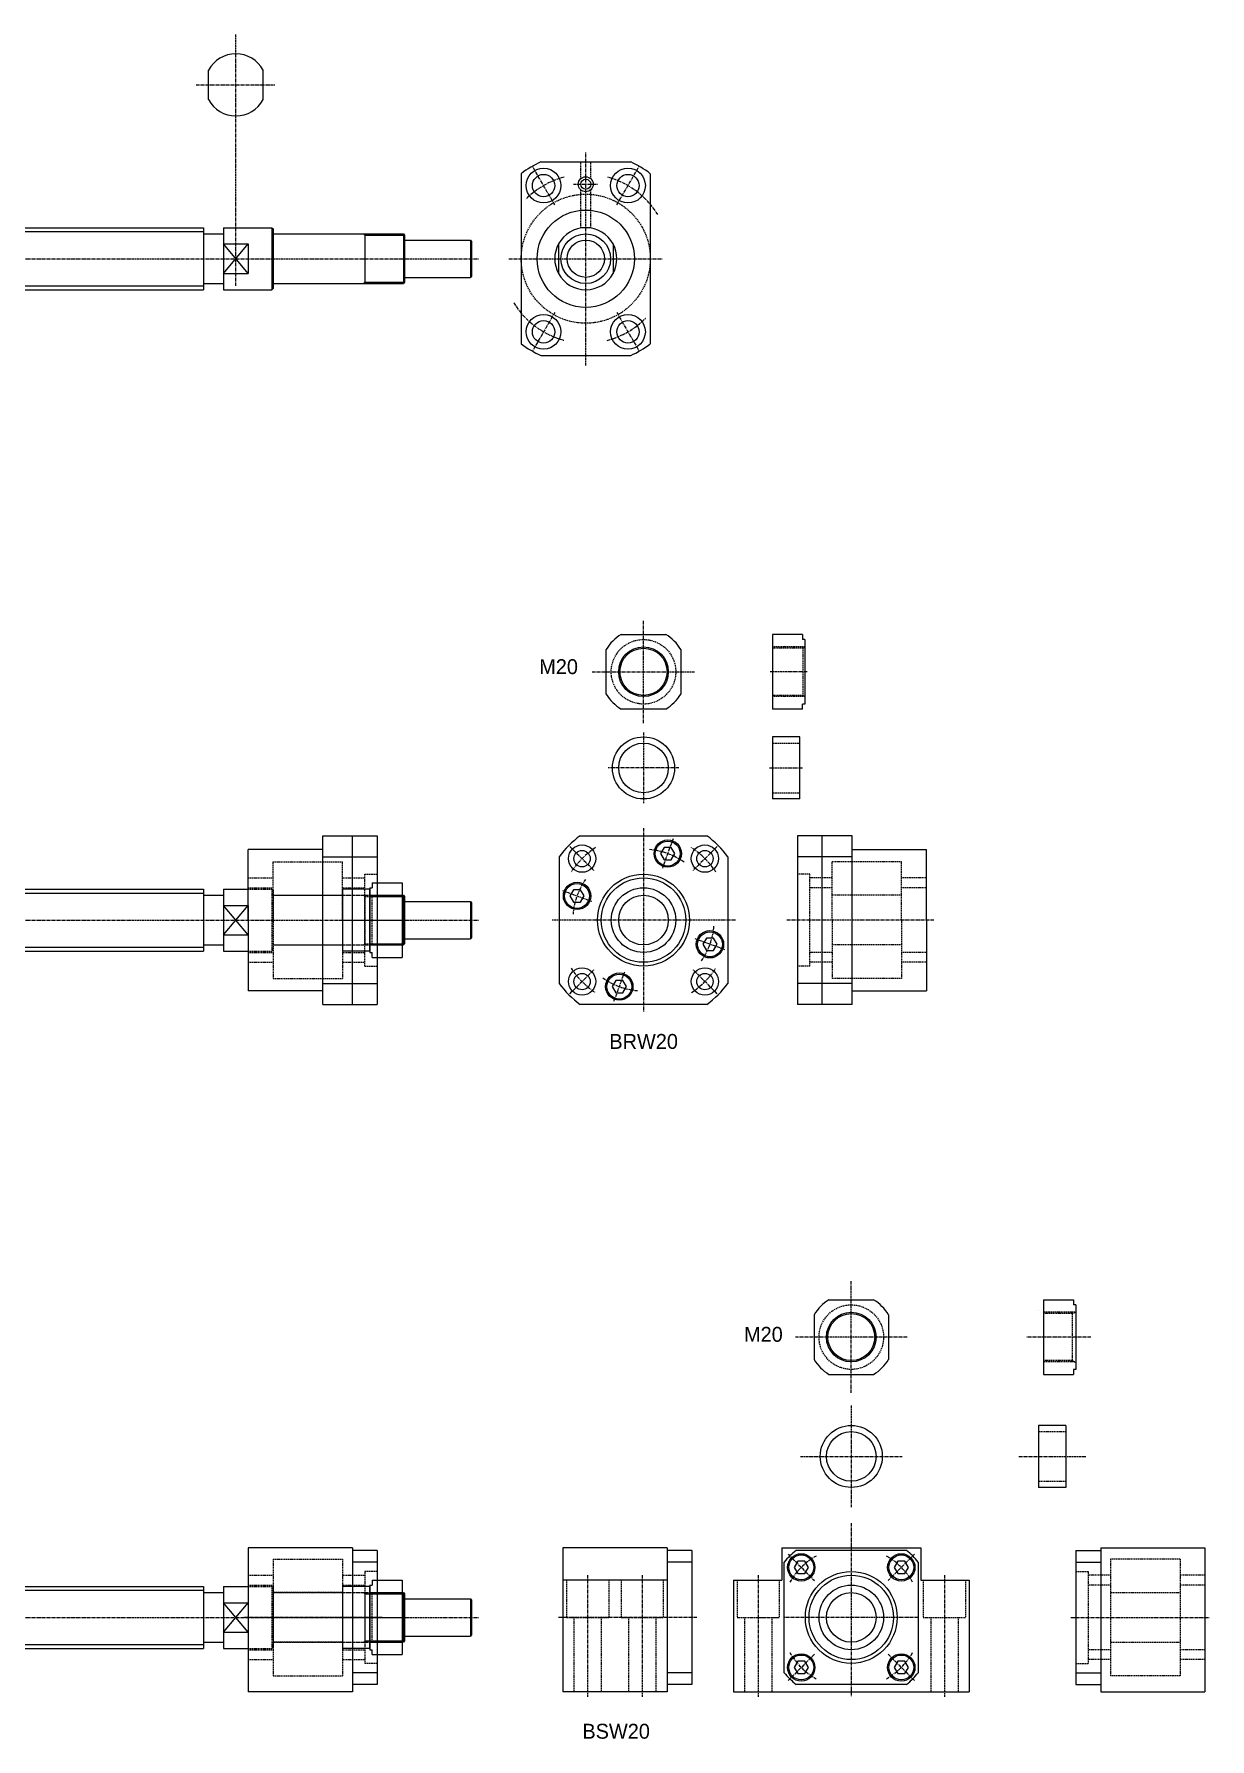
# Model space of a CAD drawing. Extents: x -190 to 757, y -565 to 122.
# Drawn here: x 284 to 757, y -564 to 122 of the extents above; entities that cross this region are included whole.
import ezdxf

# ---------------------------------------------------------------- set-up
doc = ezdxf.new("R2010")
doc.units = 0
doc.linetypes.add('CENTER', pattern=[2, 1.25, -0.25, 0.25, -0.25])
doc.linetypes.add('DASHED', pattern=[0.75, 0.5, -0.25])
doc.layers.get('0').update_dxf_attribs({"linetype": 'CONTINUOUS'})
doc.layers.add('CENTER', color=1, linetype='CENTER')

# ---------------------------------------------------------------- blocks, each defined once
blk = doc.blocks.new('BSW20')
at = {"color": 7, "linetype": 'CONTINUOUS'}
for p, q in [((10, 28), (52, 28)), ((10, 28), (10, -30)), ((52, 28), (52, -30)), ((0, 27), (0, -27)), ((0, 27), (10, 27)), ((0, 22.27), (10, 22.27)), ((0, -22.27), (10, -22.27)), ((0, -27), (10, -27)), ((10, -30), (52, -30))]:
    blk.add_line(p, q, dxfattribs=at)
at = {"color": 3, "linetype": 'DASHED'}
for p, q in [((42, 23.5), (14, 23.5)), ((14, 23.5), (14, -23.5)), ((42, 23.5), (42, -23.5)), ((0, 18.5), (5, 18.5)), ((5, 18.5), (5, -18.5)), ((14, 17), (5, 17)), ((52, 17), (42, 17)), ((14, 13), (5, 13)), ((14, 10), (42, 10)), ((52, 13), (42, 13)), ((14, -13), (5, -13)), ((14, -10), (42, -10)), ((52, -13), (42, -13)), ((0, -18.5), (5, -18.5)), ((14, -17), (5, -17)), ((52, -17), (42, -17)), ((42, -23.5), (14, -23.5))]:
    blk.add_line(p, q, dxfattribs=at)
at = {"layer": 'CENTER', "color": 1, "linetype": 'CENTER'}
blk.add_line((-2, 0), (54, 0), dxfattribs=at)
blk = doc.blocks.new('BRW20')
at = {"color": 7, "linetype": 'CONTINUOUS'}
for p, q in [((0, 34), (0, -34)), ((22, 34), (0, 34)), ((10, -34), (10, 34)), ((22, -34), (22, 34)), ((22, 28.5), (52, 28.5)), ((52, 0), (52, 28.5)), ((22, 25.5), (0, 25.5)), ((52, 0), (52, -28.5)), ((22, -25.5), (0, -25.5)), ((22, -34), (0, -34)), ((22, -28.5), (52, -28.5))]:
    blk.add_line(p, q, dxfattribs=at)
at = {"color": 3, "linetype": 'DASHED'}
for p, q in [((42, 23.5), (14, 23.5)), ((14, 0), (14, 23.5)), ((42, 0), (42, 23.5)), ((5, 18.5), (0, 18.5)), ((5, -18.5), (5, 18.5)), ((14, 17), (5, 17)), ((52, 17), (42, 17)), ((14, 13), (5, 13)), ((42, 10), (14, 10)), ((52, 13), (42, 13)), ((14, 0), (14, -23.5)), ((42, 0), (42, -23.5)), ((14, -13), (5, -13)), ((42, -10), (14, -10)), ((52, -13), (42, -13)), ((5, -18.5), (0, -18.5)), ((14, -17), (5, -17)), ((52, -17), (42, -17)), ((42, -23.5), (14, -23.5))]:
    blk.add_line(p, q, dxfattribs=at)
at = {"layer": 'CENTER', "color": 1, "linetype": 'CENTER'}
blk.add_line((55, 0), (-4.21, 0), dxfattribs=at)
blk = doc.blocks.new('M20NAT-V')
at = {"color": 7, "linetype": 'CONTINUOUS'}
for p, q in [((12, 15), (0, 15)), ((0, 15), (0, -15)), ((12, 15), (12, 13)), ((13, 13), (12, 13)), ((13, 13), (13, -13)), ((12, -15), (12, -13)), ((13, -13), (12, -13)), ((12, -15), (0, -15))]:
    blk.add_line(p, q, dxfattribs=at)
at = {"color": 3, "linetype": 'DASHED'}
for p, q in [((13, 10), (0, 10)), ((12.13, 9.5), (0, 9.5)), ((12.13, 9.5), (13, 10)), ((12.13, 9.5), (12.13, -9.5)), ((12.13, -9.5), (0, -9.5)), ((13, -10), (0, -10)), ((12.13, -9.5), (13, -10))]:
    blk.add_line(p, q, dxfattribs=at)
at = {"layer": 'CENTER', "color": 1, "linetype": 'CENTER'}
blk.add_line((14, 0), (-1, 0), dxfattribs=at)
blk = doc.blocks.new('BSS2520')
at = {"color": 7, "linetype": 'CONTINUOUS'}
for p, q in [((-15, 39), (-15, -39)), ((0, 39), (-15, 39)), ((0, 39), (0, -39)), ((0, 34.25), (-15, 34.25)), ((-70, 25.5), (-69.5, 26)), ((-70, 25.5), (-70, -25.5)), ((-69.5, 26), (-15, 26)), ((-69.5, 26), (-69.5, -26)), ((-227.5, 10), (-228, 9.5)), ((-228, 9.5), (-228, -9.5)), ((-227.5, 10), (-227.5, -10)), ((-227.5, 10), (-225.35, 10)), ((-225.35, 10), (-225.35, -10)), ((-225.35, 9.5), (-224, 9.5)), ((-224, 10), (-224, -10)), ((-224, 10), (-210.2, 10)), ((-209.5, 12.5), (-210, 12)), ((-210, 12), (-210, -12)), ((-70, 12.5), (-209.5, 12.5)), ((-209.5, 12.5), (-209.5, -12.5)), ((0, 12.5), (104, 12.5)), ((104, 12.5), (104, -12.5)), ((104, 10), (112, 10)), ((112, 12.5), (112, -12.5)), ((112, 12.5), (131.5, 12.5)), ((131.5, 12.5), (131.5, -12.5)), ((131.5, 12.5), (132, 12)), ((132, 12), (132, -12)), ((132.2, 10), (184.5, 10)), ((169, 10), (169, -10)), ((184.5, 10), (184.5, -10)), ((184.5, 10), (185, 9.5)), ((185, 9.5), (185, -9.5)), ((185, 7.5), (211.5, 7.5)), ((211.5, 7.5), (211.5, -7.5)), ((211.5, 7.5), (212, 7)), ((212, 7), (212, -7)), ((112, 5.93), (122, 5.93)), ((122, 5.93), (122, -5.93)), ((112, -5.93), (122, -5.93)), ((-228, -9.5), (-227.5, -10)), ((-227.5, -10), (-225.35, -10)), ((-225.35, -9.5), (-224, -9.5)), ((-224, -10), (-210.2, -10)), ((-210, -12), (-209.5, -12.5)), ((-70, -12.5), (-209.5, -12.5)), ((0, -12.5), (104, -12.5)), ((104, -10), (112, -10)), ((112, -12.5), (131.5, -12.5)), ((132, -12), (131.5, -12.5)), ((132.2, -10), (184.5, -10)), ((145.27, -10), (145.27, -10)), ((158.35, -10), (158.35, -10)), ((185, -9.5), (184.5, -10)), ((185, -7.5), (211.5, -7.5)), ((212, -7), (211.5, -7.5)), ((-69.5, -26), (-70, -25.5)), ((-69.5, -26), (-15, -26)), ((0, -34.25), (-15, -34.25)), ((0, -39), (-15, -39))]:
    blk.add_line(p, q, dxfattribs=at)
at = {"color": 3, "linetype": 'DASHED'}
for p, q in [((-8.6, 36.44), (-8.6, 22.44)), ((0, 36.44), (-8.6, 36.44)), ((-8.6, 33.94), (-15, 33.94)), ((-70, 23), (-63.5, 23)), ((-63.5, 23), (-63.5, -23)), ((-8.6, 24.94), (-15, 24.94)), ((0, 22.44), (-8.6, 22.44)), ((-6.5, 19.6), (-6.5, -19.6)), ((-6.5, 19.6), (0, 19.6)), ((-6.5, -19.6), (0, -19.6)), ((-70, -23), (-63.5, -23)), ((-8.6, -24.94), (-15, -24.94)), ((-8.6, -36.44), (-8.6, -22.44)), ((0, -22.44), (-8.6, -22.44)), ((-8.6, -33.94), (-15, -33.94)), ((0, -36.44), (-8.6, -36.44))]:
    blk.add_line(p, q, dxfattribs=at)
at = {"color": 3, "linetype": 'CONTINUOUS'}
for p, q in [((-70, 10.9), (-210, 10.9)), ((0, 10.9), (104, 10.9)), ((168.5, 10), (169, 9.5)), ((169, 9.5), (185, 9.5)), ((112, -5.93), (122, 5.93)), ((122, -5.93), (112, 5.93)), ((-70, -10.9), (-210, -10.9)), ((0, -10.9), (104, -10.9)), ((168.5, -10), (169, -9.5)), ((169, -9.5), (185, -9.5))]:
    blk.add_line(p, q, dxfattribs=at)
at = {"color": 7, "linetype": 'CONTINUOUS'}
for centre, start, end in [((-210.2, 10.2), 270, 0), ((132.2, 10.2), 180, 270), ((-210.2, -10.2), 0, 90), ((132.2, -10.2), 90, 180)]:
    blk.add_arc(centre, 0.2, start, end, dxfattribs=at)
at = {"layer": 'CENTER', "color": 1, "linetype": 'CENTER'}
for p, q in [((2, 29.44), (-17, 29.44)), ((-231, 0), (215, 0)), ((-44.76, -5), (-29.76, 5)), ((2, -29.44), (-17, -29.44))]:
    blk.add_line(p, q, dxfattribs=at)
blk = doc.blocks.new('SP20')
at = {"color": 7, "linetype": 'CONTINUOUS'}
for p, q in [((0, 12.5), (0, -12.5)), ((11, 12.5), (0, 12.5)), ((11, -12.5), (11, 12.5)), ((11, -12.5), (0, -12.5))]:
    blk.add_line(p, q, dxfattribs=at)
at = {"color": 3, "linetype": 'DASHED'}
for p, q in [((0, 10), (11, 10)), ((0, -10), (11, -10))]:
    blk.add_line(p, q, dxfattribs=at)
at = {"layer": 'CENTER', "color": 1, "linetype": 'CENTER'}
blk.add_line((-1.25, 0), (12.25, 0), dxfattribs=at)
blk = doc.blocks.new('BSS2520-3')
at = {"color": 7, "linetype": 'CONTINUOUS'}
for p, q in [((-70, 25.5), (-69.5, 26)), ((-70, 25.5), (-70, -25.5)), ((-69.5, 26), (-15, 26)), ((-69.5, 26), (-69.5, -26)), ((-15, 26), (-15, -26)), ((0, 26), (-15, 26)), ((0, 26), (0, -26)), ((0, 18.11), (-15, 18.11)), ((-227.5, 10), (-228, 9.5)), ((-228, 9.5), (-228, -9.5)), ((-227.5, 10), (-227.5, -10)), ((-227, 10), (-227.5, 10)), ((-70, 12.5), (-207, 12.5)), ((0, 12.5), (104, 12.5)), ((104, 12.5), (104, -12.5)), ((104, 10), (112, 10)), ((112, 12.5), (122, 12.5)), ((112, 12.5), (112, -12.5)), ((184, 10), (184.5, 10)), ((184.5, 10), (184.5, -10)), ((184.5, 10), (185, 9.5)), ((185, 9.5), (185, -9.5)), ((185, 7.5), (211.5, 7.5)), ((211.5, 7.5), (211.5, -7.5)), ((211.5, 7.5), (212, 7)), ((212, 7), (212, -7)), ((112, 5.93), (122, 5.93)), ((112, -5.93), (122, -5.93)), ((-228, -9.5), (-227.5, -10)), ((-227, -10), (-227.5, -10)), ((-70, -12.5), (-207, -12.5)), ((0, -12.5), (104, -12.5)), ((104, -10), (112, -10)), ((112, -12.5), (122, -12.5)), ((184, -10), (184.5, -10)), ((185, -9.5), (184.5, -10)), ((185, -7.5), (211.5, -7.5)), ((212, -7), (211.5, -7.5)), ((0, -18.11), (-15, -18.11)), ((-69.5, -26), (-70, -25.5)), ((-69.5, -26), (-15, -26)), ((0, -26), (-15, -26))]:
    blk.add_line(p, q, dxfattribs=at)
at = {"color": 3, "linetype": 'DASHED'}
for p, q in [((-70, 23), (-63.5, 23)), ((-63.5, 23), (-63.5, -23)), ((-8.6, 21.5), (-15, 21.5)), ((-8.6, 24), (-8.6, 10)), ((0, 24), (-8.6, 24)), ((-6.5, 19.6), (-6.5, -19.6)), ((-6.5, 19.6), (0, 19.6)), ((-227, 10), (-225.35, 10)), ((-225.35, 10), (-225.35, -10)), ((-225.35, 9.5), (-224, 9.5)), ((-224, 10), (-224, -10)), ((-224, 10), (-210.2, 10)), ((-209.5, 12.5), (-210, 12)), ((-210, 12), (-210, -12)), ((-209.5, 12.5), (-209.5, -12.5)), ((-207, 12.5), (-209.5, 12.5)), ((-8.6, 12.5), (-15, 12.5)), ((0, 10), (-8.6, 10)), ((122, 12.5), (131.5, 12.5)), ((131.5, 12.5), (131.5, -12.5)), ((131.5, 12.5), (132, 12)), ((132, 12), (132, -12)), ((132.2, 10), (184, 10)), ((168.5, 10), (169, 9.5)), ((169, 10), (169, -10)), ((169, 9.5), (185, 9.5)), ((122, 5.93), (122, -5.93)), ((-227, -10), (-225.35, -10)), ((-225.35, -9.5), (-224, -9.5)), ((-224, -10), (-210.2, -10)), ((-210, -12), (-209.5, -12.5)), ((-207, -12.5), (-209.5, -12.5)), ((-8.6, -12.5), (-15, -12.5)), ((-8.6, -24), (-8.6, -10)), ((0, -10), (-8.6, -10)), ((122, -12.5), (131.5, -12.5)), ((132, -12), (131.5, -12.5)), ((132.2, -10), (184, -10)), ((145.27, -10), (145.27, -10)), ((158.35, -10), (158.35, -10)), ((168.5, -10), (169, -9.5)), ((169, -9.5), (185, -9.5)), ((-6.5, -19.6), (0, -19.6)), ((-70, -23), (-63.5, -23)), ((-8.6, -21.5), (-15, -21.5)), ((0, -24), (-8.6, -24))]:
    blk.add_line(p, q, dxfattribs=at)
at = {"color": 3, "linetype": 'CONTINUOUS'}
for p, q in [((-70, 10.9), (-210, 10.9)), ((0, 10.9), (104, 10.9)), ((122, -5.93), (112, 5.93)), ((112, -5.93), (122, 5.93)), ((-70, -10.9), (-210, -10.9)), ((0, -10.9), (104, -10.9))]:
    blk.add_line(p, q, dxfattribs=at)
at = {"color": 3, "linetype": 'DASHED'}
for centre, start, end in [((-210.2, 10.2), 270, 0), ((132.2, 10.2), 180, 270), ((-210.2, -10.2), 0, 90), ((132.2, -10.2), 90, 180)]:
    blk.add_arc(centre, 0.2, start, end, dxfattribs=at)
at = {"layer": 'CENTER', "color": 1, "linetype": 'CENTER'}
for p, q in [((2, 17), (-17, 17)), ((-231, 0), (215, 0)), ((2, -17), (-17, -17))]:
    blk.add_line(p, q, dxfattribs=at)
blk = doc.blocks.new('BSS2520-2')
at = {"color": 7, "linetype": 'CONTINUOUS'}
for p, q in [((-70, 25.5), (-69.5, 26)), ((-70, 25.5), (-70, -25.5)), ((-69.5, 26), (-15, 26)), ((-69.5, 26), (-69.5, -26)), ((-15, 26), (-15, -26)), ((0, 26), (-15, 26)), ((0, 26), (0, -26)), ((0, 18.11), (-15, 18.11)), ((-70, 12.5), (-204, 12.5)), ((0, 12.5), (104, 12.5)), ((104, 12.5), (104, -12.5)), ((104, 10), (112, 10)), ((112, 12.5), (122, 12.5)), ((112, 12.5), (112, -12.5)), ((184, 10), (184.5, 10)), ((184.5, 10), (184.5, -10)), ((184.5, 10), (185, 9.5)), ((185, 9.5), (185, -9.5)), ((185, 7.5), (211.5, 7.5)), ((211.5, 7.5), (211.5, -7.5)), ((211.5, 7.5), (212, 7)), ((212, 7), (212, -7)), ((112, 5.93), (122, 5.93)), ((112, -5.93), (122, -5.93)), ((-70, -12.5), (-204, -12.5)), ((0, -12.5), (104, -12.5)), ((104, -10), (112, -10)), ((112, -12.5), (122, -12.5)), ((184.5, -10), (184, -10)), ((185, -9.5), (184.5, -10)), ((185, -7.5), (211.5, -7.5)), ((212, -7), (211.5, -7.5)), ((0, -18.11), (-15, -18.11)), ((-69.5, -26), (-70, -25.5)), ((-69.5, -26), (-15, -26)), ((0, -26), (-15, -26))]:
    blk.add_line(p, q, dxfattribs=at)
at = {"color": 3, "linetype": 'DASHED'}
for p, q in [((-70, 23), (-63.5, 23)), ((-63.5, 23), (-63.5, -23)), ((-8.6, 21.5), (-15, 21.5)), ((-8.6, 24), (-8.6, 10)), ((0, 24), (-8.6, 24)), ((-6.5, 19.6), (-6.5, -19.6)), ((-6.5, 19.6), (0, 19.6)), ((-227.5, 10), (-228, 9.5)), ((-228, 9.5), (-228, -9.5)), ((-227.5, 10), (-227.5, -10)), ((-227.5, 10), (-225.35, 10)), ((-225.35, 10), (-225.35, -10)), ((-225.35, 9.5), (-224, 9.5)), ((-224, 10), (-210.2, 10)), ((-224, 10), (-224, -10)), ((-209.5, 12.5), (-210, 12)), ((-210, 12), (-210, -12)), ((-209.5, 12.5), (-209.5, -12.5)), ((-204, 12.5), (-209.5, 12.5)), ((-8.6, 12.5), (-15, 12.5)), ((0, 10), (-8.6, 10)), ((122, 12.5), (131.5, 12.5)), ((131.5, 12.5), (131.5, -12.5)), ((131.5, 12.5), (132, 12)), ((132, 12), (132, -12)), ((132.2, 10), (184, 10)), ((168.5, 10), (169, 9.5)), ((169, 10), (169, -10)), ((122, 5.93), (122, -5.93)), ((-228, -9.5), (-227.5, -10)), ((-227.5, -10), (-225.35, -10)), ((-225.35, -9.5), (-224, -9.5)), ((-224, -10), (-210.2, -10)), ((-210, -12), (-209.5, -12.5)), ((-204, -12.5), (-209.5, -12.5)), ((-8.6, -12.5), (-15, -12.5)), ((-8.6, -24), (-8.6, -10)), ((0, -10), (-8.6, -10)), ((122, -12.5), (131.5, -12.5)), ((132, -12), (131.5, -12.5)), ((132.2, -10), (184, -10)), ((145.27, -10), (145.27, -10)), ((158.35, -10), (158.35, -10)), ((168.5, -10), (169, -9.5)), ((-6.5, -19.6), (0, -19.6)), ((-70, -23), (-63.5, -23)), ((-8.6, -21.5), (-15, -21.5)), ((0, -24), (-8.6, -24))]:
    blk.add_line(p, q, dxfattribs=at)
at = {"color": 3, "linetype": 'CONTINUOUS'}
for p, q in [((-70, 10.9), (-210, 10.9)), ((0, 10.9), (104, 10.9)), ((169, 9.5), (185, 9.5)), ((112, -5.93), (122, 5.93)), ((122, -5.93), (112, 5.93)), ((-70, -10.9), (-210, -10.9)), ((0, -10.9), (104, -10.9)), ((169, -9.5), (185, -9.5))]:
    blk.add_line(p, q, dxfattribs=at)
at = {"color": 3, "linetype": 'DASHED'}
for centre, start, end in [((-210.2, 10.2), 270, 0), ((132.2, 10.2), 180, 270), ((-210.2, -10.2), 0, 90), ((132.2, -10.2), 90, 180)]:
    blk.add_arc(centre, 0.2, start, end, dxfattribs=at)
at = {"layer": 'CENTER', "color": 1, "linetype": 'CENTER'}
for p, q in [((2, 17), (-17, 17)), ((-231, 0), (215, 0)), ((2, -17), (-17, -17))]:
    blk.add_line(p, q, dxfattribs=at)

msp = doc.modelspace()

# ---------------------------------------------------------------- linework, layer by layer
at = {"color": 7, "linetype": 'CONTINUOUS'}
for p, q in [((354, 95.85), (354, 107.72)), ((376, 95.85), (376, 107.72)), ((487.89, 70.78), (524.11, 70.78)), ((480, 66.03), (480, -2.46)), ((532, 66.03), (532, -2.46)), ((495, 37.72), (495, 25.85)), ((517, 37.72), (517, 25.85)), ((487.89, -7.22), (524.11, -7.22)), ((520.25, -119.56), (538.27, -119.56)), ((514.26, -143.58), (514.26, -125.55)), ((544.26, -125.55), (544.26, -143.58)), ((538.27, -149.56), (520.25, -149.56)), ((529.26, -149.56), (529.26, -149.56)), ((533.77, -149.56), (533.77, -149.56)), ((503.76, -200.56), (554.76, -200.56)), ((495.26, -209.06), (495.26, -260.06)), ((563.26, -209.06), (563.26, -260.06)), ((554.76, -268.56), (503.76, -268.56)), ((603.96, -387.49), (621.98, -387.49)), ((690.46, -387.49), (690.46, -417.49)), ((690.46, -387.49), (702.46, -387.49)), ((702.46, -387.49), (702.46, -389.49)), ((703.46, -389.49), (702.46, -389.49)), ((703.46, -389.49), (703.46, -415.49)), ((597.97, -393.48), (597.97, -411.51)), ((627.97, -393.48), (627.97, -411.51)), ((603.96, -417.49), (621.98, -417.49)), ((690.46, -417.49), (702.46, -417.49)), ((702.46, -415.49), (702.46, -417.49)), ((703.46, -415.49), (702.46, -415.49)), ((699.46, -438.03), (688.46, -438.03)), ((688.46, -438.03), (688.46, -463.03)), ((699.46, -438.03), (699.46, -463.03)), ((699.46, -463.03), (688.46, -463.03)), ((496.73, -487.36), (496.73, -545.36)), ((538.73, -487.36), (496.73, -487.36)), ((538.73, -487.36), (538.73, -545.36)), ((584.97, -487.36), (640.97, -487.36)), ((584.97, -487.36), (584.97, -500.36)), ((640.97, -487.36), (640.97, -500.36)), ((548.73, -488.36), (538.73, -488.36)), ((548.73, -493.09), (538.73, -493.09)), ((548.73, -488.36), (548.73, -542.36)), ((585.97, -537.63), (585.97, -493.09)), ((635.24, -488.36), (590.7, -488.36)), ((639.97, -493.09), (639.97, -537.63)), ((538.73, -500.36), (496.73, -500.36)), ((565.47, -500.36), (584.97, -500.36)), ((565.47, -500.36), (565.47, -545.36)), ((640.97, -500.36), (660.47, -500.36)), ((660.47, -500.36), (660.47, -545.36)), ((548.73, -537.63), (538.73, -537.63)), ((538.73, -545.36), (496.73, -545.36)), ((548.73, -542.36), (538.73, -542.36)), ((565.47, -545.36), (660.47, -545.36)), ((635.24, -542.36), (590.7, -542.36))]:
    msp.add_line(p, q, dxfattribs=at)
at = {"color": 3, "linetype": 'DASHED'}
for p, q in [((504, 64.02), (504, 70.78)), ((508, 64.02), (508, 70.78)), ((504, 44.12), (504, 59.55)), ((508, 44.12), (508, 59.55)), ((688.46, -391.74), (688.46, -391.74)), ((703.01, -392.49), (690.46, -392.49)), ((702.06, -393.04), (690.46, -393.04)), ((702.06, -393.04), (703.46, -392.23)), ((702.06, -412.49), (702.06, -392.49)), ((688.46, -402.49), (688.46, -402.49)), ((702.06, -411.94), (690.46, -411.94)), ((703.01, -412.49), (690.46, -412.49)), ((702.06, -411.94), (703.46, -412.75)), ((688.46, -440.53), (699.46, -440.53)), ((688.46, -460.53), (699.46, -460.53)), ((498.23, -500.36), (498.23, -515.36)), ((515.23, -500.36), (515.23, -515.36)), ((520.23, -500.36), (520.23, -515.36)), ((537.23, -500.36), (537.23, -515.36)), ((566.97, -500.36), (566.97, -515.36)), ((583.97, -500.36), (583.97, -515.36)), ((641.97, -500.36), (641.97, -515.36)), ((658.97, -500.36), (658.97, -515.36)), ((498.23, -515.36), (515.23, -515.36)), ((501.23, -515.36), (501.23, -545.36)), ((512.23, -515.36), (512.23, -545.36)), ((520.23, -515.36), (537.23, -515.36)), ((523.23, -515.36), (523.23, -545.36)), ((534.23, -515.36), (534.23, -545.36)), ((566.97, -515.36), (583.97, -515.36)), ((569.97, -515.36), (569.97, -545.36)), ((580.97, -515.36), (580.97, -545.36)), ((641.97, -515.36), (658.97, -515.36)), ((644.97, -515.36), (644.97, -545.36)), ((655.97, -515.36), (655.97, -545.36))]:
    msp.add_line(p, q, dxfattribs=at)
for points in [[(537.56, -205.28), (536.12, -207.78), (537.56, -210.28), (540.45, -210.28), (541.9, -207.78), (540.45, -205.28)], [(501.04, -222.32), (499.59, -224.82), (501.04, -227.32), (503.92, -227.32), (505.37, -224.82), (503.92, -222.32)], [(554.6, -241.81), (553.16, -244.31), (554.6, -246.81), (557.49, -246.81), (558.93, -244.31), (557.49, -241.81)], [(518.07, -258.84), (516.63, -261.34), (518.07, -263.84), (520.96, -263.84), (522.4, -261.34), (520.96, -258.84)]]:
    msp.add_lwpolyline(points, close=True)
at = {"color": 7, "linetype": 'CONTINUOUS'}
for points in [[(591.37, -492.71), (589.93, -495.21), (591.37, -497.71), (594.26, -497.71), (595.7, -495.21), (594.26, -492.71)], [(631.68, -492.71), (630.24, -495.21), (631.68, -497.71), (634.57, -497.71), (636.01, -495.21), (634.57, -492.71)], [(591.37, -533.01), (589.93, -535.51), (591.37, -538.01), (594.26, -538.01), (595.7, -535.51), (594.26, -533.01)], [(631.68, -533.01), (630.24, -535.51), (631.68, -538.01), (634.57, -538.01), (636.01, -535.51), (634.57, -533.01)]]:
    msp.add_lwpolyline(points, close=True, dxfattribs=at)
for centre, radius in [((489, 61.23), 7), ((489, 61.23), 4.5), ((506, 61.78), 2), ((523, 61.23), 7), ((523, 61.23), 4.5), ((506, 31.78), 19.6), ((506, 31.78), 10), ((506, 31.78), 7.5), ((489, 2.34), 7), ((523, 2.34), 7), ((489, 2.34), 4.5), ((523, 2.34), 4.5), ((529.26, -134.56), 9.5), ((529.26, -173.28), 12.5), ((529.26, -173.28), 10), ((504.51, -209.81), 5.5), ((554.01, -209.81), 5.5), ((504.51, -209.81), 3.3), ((554.01, -209.81), 3.3), ((529.26, -234.56), 13), ((529.26, -234.56), 10), ((504.51, -259.31), 5.5), ((554.01, -259.31), 5.5), ((504.51, -259.31), 3.3), ((554.01, -259.31), 3.3), ((612.97, -402.49), 9.45), ((612.97, -450.53), 12.5), ((612.97, -450.53), 10), ((592.82, -495.21), 5.5), ((592.82, -495.21), 5), ((633.12, -495.21), 5.5), ((633.12, -495.21), 5), ((612.97, -515.36), 18.5), ((612.97, -515.36), 17), ((612.97, -515.36), 13), ((612.97, -515.36), 10), ((592.82, -535.51), 5.5), ((592.82, -535.51), 5), ((633.12, -535.51), 5.5), ((633.12, -535.51), 5)]:
    msp.add_circle(centre, radius, dxfattribs=at)
at = {"color": 3, "linetype": 'CONTINUOUS'}
for centre, radius in [((506, 61.78), 3), ((529.26, -134.56), 10), ((612.97, -402.49), 10)]:
    msp.add_circle(centre, radius, dxfattribs=at)
at = {"color": 3, "linetype": 'DASHED'}
for centre, radius in [((506, 31.78), 26), ((529.26, -134.56), 13), ((612.97, -402.49), 13)]:
    msp.add_circle(centre, radius, dxfattribs=at)
for centre, radius in [((539.01, -207.78), 5.5), ((539.01, -207.78), 5), ((502.48, -224.82), 5.5), ((529.26, -234.56), 18.5), ((529.26, -234.56), 17), ((502.48, -224.82), 5), ((556.04, -244.31), 5.5), ((556.04, -244.31), 5), ((519.51, -261.34), 5.5), ((519.51, -261.34), 5)]:
    msp.add_circle(centre, radius)
at = {"color": 7, "linetype": 'CONTINUOUS'}
for centre, radius, start, end in [((365, 101.78), 12.5, 28.35764, 151.64236), ((365, 101.78), 12.5, 208.35764, 331.64236), ((506, 31.78), 43, 114.90915, 127.20374), ((506, 31.78), 43, 52.79626, 65.09085), ((506, 31.78), 12.5, 28.35764, 151.64236), ((506, 31.78), 12.5, 151.64236, 208.35764), ((506, 31.78), 12.5, 331.64236, 28.35764), ((506, 31.78), 12.5, 208.35764, 331.64236), ((506, 31.78), 43, 232.79626, 245.09085), ((506, 31.78), 43, 294.90915, 307.20374), ((529.26, -134.56), 17.5, 121.00272, 148.99728), ((529.26, -134.56), 17.5, 31.00272, 58.99728), ((529.26, -134.56), 17.5, 211.00272, 238.99728), ((529.26, -134.56), 17.5, 301.00272, 328.99728), ((529.26, -234.56), 42.5, 126.8699, 143.1301), ((529.26, -234.56), 42.5, 36.8699, 53.1301), ((529.26, -234.56), 42.5, 216.8699, 233.1301), ((529.26, -234.56), 42.5, 306.8699, 323.1301), ((612.97, -402.49), 17.5, 121.00272, 148.99728), ((612.97, -402.49), 17.5, 31.00272, 58.99728), ((612.97, -402.49), 17.5, 211.00272, 238.99728), ((612.97, -402.49), 17.5, 301.00272, 328.99728), ((612.97, -515.36), 35, 129.51765, 140.48235), ((612.97, -515.36), 35, 39.51765, 50.48235), ((612.97, -515.36), 35, 219.51765, 230.48235), ((612.97, -515.36), 35, 309.51765, 320.48235)]:
    msp.add_arc(centre, radius, start, end, dxfattribs=at)
at = {"layer": 'CENTER', "color": 1, "linetype": 'CENTER'}
for p, q in [((365, 20.85), (365, 122.24)), ((349, 101.78), (381, 101.78)), ((493.5, 53.44), (484.5, 69.02)), ((506, -11.22), (506, 74.78)), ((518.5, 53.44), (527.5, 69.02)), ((501, 61.78), (511, 61.78)), ((475, 31.78), (537, 31.78)), ((493.5, 10.13), (484.5, -5.45)), ((518.5, 10.13), (527.5, -5.45)), ((529.26, -155.28), (529.26, -113.84)), ((508.54, -134.56), (549.98, -134.56)), ((529.26, -159.03), (529.26, -187.53)), ((543.51, -173.28), (515.01, -173.28)), ((529.26, -197.56), (529.26, -271.56)), ((499.56, -204.86), (509.46, -214.76)), ((541.16, -201.86), (536.85, -213.7)), ((558.96, -204.86), (549.06, -214.76)), ((496.56, -222.66), (508.4, -226.97)), ((566.26, -234.56), (492.26, -234.56)), ((561.96, -246.47), (550.12, -242.16)), ((499.56, -264.26), (509.46, -254.36)), ((517.36, -267.26), (521.67, -255.42)), ((558.96, -264.26), (549.06, -254.36)), ((612.97, -424.99), (612.97, -379.99)), ((635.47, -402.49), (590.47, -402.49)), ((709.46, -402.49), (683.46, -402.49)), ((612.97, -430.03), (612.97, -471.03)), ((592.47, -450.53), (633.47, -450.53)), ((680.46, -450.53), (707.46, -450.53)), ((612.97, -477.36), (612.97, -547.36)), ((587.51, -489.9), (598.12, -500.51)), ((638.43, -489.9), (627.82, -500.51)), ((506.73, -498.36), (506.73, -547.36)), ((528.73, -498.36), (528.73, -547.36)), ((575.47, -498.36), (575.47, -547.36)), ((650.47, -498.36), (650.47, -547.36)), ((550.73, -515.36), (494.73, -515.36)), ((574.97, -515.36), (583.97, -515.36)), ((575.47, -520.36), (575.47, -547.36)), ((639.97, -515.36), (585.97, -515.36)), ((650.47, -520.36), (650.47, -547.36)), ((598.12, -530.21), (587.51, -540.82)), ((627.82, -530.21), (638.43, -540.82))]:
    msp.add_line(p, q, dxfattribs=at)
for centre, radius, start, end in [((506, 31.78), 34, 104.78884, 135.21116), ((506, 31.78), 34, 31.46698, 75.21116), ((506, 31.78), 34, 211.46698, 255.21116), ((506, 31.78), 34, 284.78884, 315.21116), ((529.26, -234.56), 35, 123.52166, 146.47834), ((529.26, -234.56), 35, 33.52166, 56.47834), ((529.26, -234.56), 35, 213.52166, 236.47834), ((529.26, -234.56), 35, 303.52166, 326.47834), ((612.97, -515.36), 28.5, 119.87831, 150.12169), ((612.97, -515.36), 28.5, 29.87831, 60.12169), ((612.97, -515.36), 28.5, 209.87831, 240.12169), ((612.97, -515.36), 28.5, 299.87831, 330.12169)]:
    msp.add_arc(centre, radius, start, end, dxfattribs=at)
at = {"layer": 'CENTER'}
for start, end in [(54.87831, 85.12169), (144.87831, 175.12169), (324.87831, 355.12169), (234.87831, 265.12169)]:
    msp.add_arc((529.26, -234.56), 28.5, start, end, dxfattribs=at)

# ---------------------------------------------------------------- block references
at = {"color": 7, "linetype": 'CONTINUOUS'}
for name, p in [('BSS2520', (248, 31.78)), ('M20NAT-V', (581.26, -134.56)), ('SP20', (581.26, -173.28)), ('BRW20', (591.26, -234.56)), ('BSS2520-3', (248, -234.56)), ('SP20', (408, -234.56)), ('BSW20', (703.46, -515.36)), ('BSS2520-2', (248, -515.36))]:
    msp.add_blockref(name, p, dxfattribs=at)
at = {"color": 7, "linetype": 'CONTINUOUS', "xscale": -1}
for name, p in [('BRW20', (422, -234.56)), ('M20NAT-V', (432, -234.56)), ('BSW20', (422, -515.36)), ('M20NAT-V', (432, -515.36))]:
    msp.add_blockref(name, p, dxfattribs=at)
at = {"color": 3, "linetype": 'DASHED'}
msp.add_blockref('SP20', (408, -515.36), dxfattribs=at)

# ---------------------------------------------------------------- texts
for s, p in [('M20', (487.24, -135.49)), ('BRW20', (515.49, -286.42)), ('M20', (569.75, -404.36)), ('BSW20', (504.63, -564.21))]:
    msp.add_text(s, height=6).set_placement(p)

doc.saveas('drawing.dxf')
